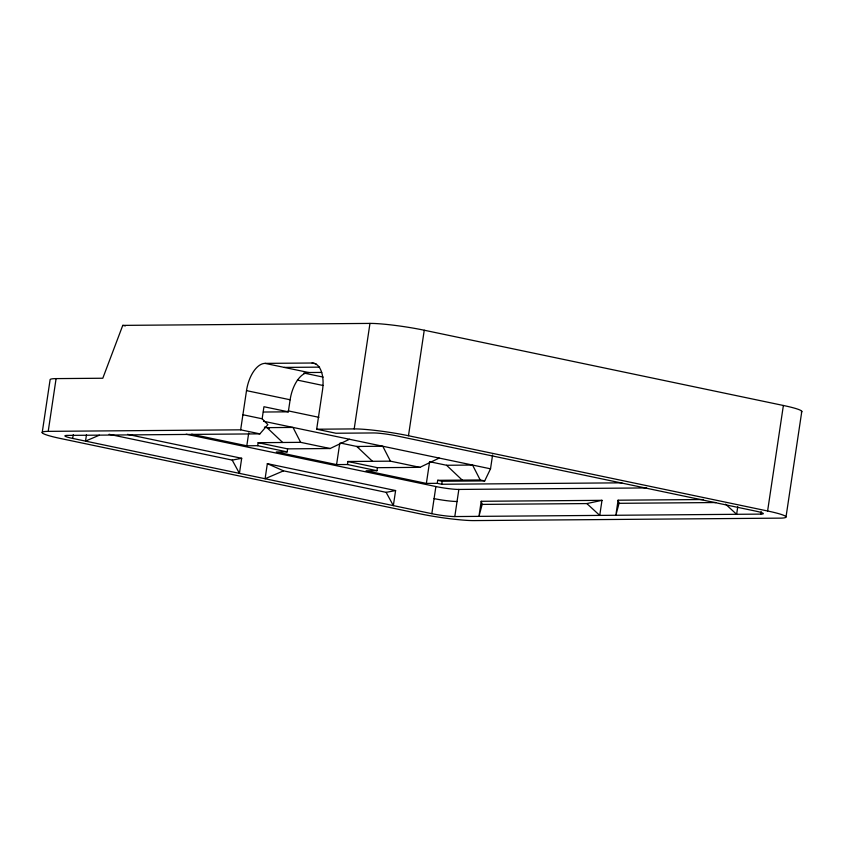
<?xml version="1.0" encoding="UTF-8"?>
<svg xmlns="http://www.w3.org/2000/svg" width="844" height="844" viewBox="0 0 844 844"><rect width="100%" height="100%" fill="white"/><g stroke="black" fill="none" stroke-linecap="round" stroke-linejoin="round"><path stroke-width="1.27" d="M42.2 432.634L50.081 379.874A39.805 3.819 8.5 0 1 56.094 378.608L102.799 378.239L122.76 325.383L369.967 323.41A39.805 3.819 8.5 0 1 424.247 330.226L783.38 405.479A39.805 3.819 8.5 0 1 801.262 412.041M48.214 431.358L240.656 429.828L246.511 390.635A27.557 14.253 -78.2 0 1 265.069 363.384L312.09 363.015A27.557 14.253 -78.2 0 1 322.524 390.023L316.669 429.216L354.195 428.91A39.805 3.819 8.5 0 1 408.475 435.736L767.607 510.989A39.805 3.819 8.5 0 1 780.025 518.142L474.033 520.59A39.805 3.819 8.5 0 1 419.753 513.774L60.62 438.521A39.805 3.819 8.5 0 1 48.214 431.358L56.094 378.608M761.161 511.601L760.782 514.112L454.8 516.56A16.838 1.614 8.5 0 1 431.833 513.679L72.7 438.426L73.27 434.649M86.468 434.829L85.529 441.106L99.349 435.188M127.539 434.365L241.69 458.292L239.443 473.357L232.216 460.096L109.087 434.291M191.651 434.227L246.807 445.79L248.716 432.972M246.807 445.79L257.673 445.695L258.127 442.689L300.643 442.34L330.141 448.523L349.437 439.26M72.7 438.426A16.838 1.614 8.5 0 1 67.446 435.398L259.899 433.858L267.886 424.648L262.146 418.782L263.95 406.724L288.321 411.83L290.125 399.771A27.557 14.253 -78.2 0 1 308.672 372.521L321.733 372.426M395.604 490.543L267.348 463.662L265.09 478.738L283.521 470.846L386.13 492.347L395.604 490.543L393.357 505.619L386.13 492.347M439.218 458.07L419.922 467.344L377.405 467.681L376.962 470.699L347.454 464.517L336.587 464.601L276.304 451.973L287.171 451.878L287.625 448.871L330.141 448.523M336.587 464.601L339.647 444.102M347.454 464.517L347.907 461.499L390.424 461.162L419.922 467.344M354.195 428.91L369.967 323.41M408.475 435.736L424.247 330.226M376.962 470.699L366.085 470.783L426.368 483.412L429.628 461.636M431.833 513.679L435.884 486.545L186.165 434.217M426.368 483.412L437.245 483.327L437.688 480.31L480.204 479.972L484.699 480.911L490.522 468.821L492.59 455M437.245 483.327L441.728 484.266L442.182 481.249L484.699 480.911M454.8 516.56L458.851 489.436L646.641 487.927M481.207 501.294L478.949 516.37L482.167 504.406L481.207 501.294L601.994 500.334L599.736 515.399L586.844 503.573L482.167 504.406M618.093 500.207L615.846 515.273L619.053 503.319L618.093 500.207L703.432 499.521M737.751 506.769L736.622 514.312L725.576 504.163M767.607 510.989L783.38 405.479M786.028 516.876L801.8 411.366M586.844 503.573L601.994 500.334M232.216 460.096L241.69 458.292M284.301 367.414L319.57 367.14M263.37 412.03L288.321 411.83M429.881 461.773L446.56 465.266L472.566 465.055L480.204 479.972M441.728 484.266L621.88 482.831M619.053 503.319L715.881 502.539M312.09 363.015L315.941 363.817M122.76 325.383L125.345 325.921M265.069 363.384L308.672 372.521M303.84 373.048L323.168 377.099M297.404 380.106L323.157 385.508M246.511 390.635L290.125 399.771M288.068 410.849L318.969 417.326M316.669 429.216L335.912 433.246L373.438 432.951A16.838 1.614 8.5 0 1 396.406 435.831L755.528 511.084A16.838 1.614 8.5 0 1 760.782 514.112M242.914 414.752L262.146 418.782M263.507 421.251L490.522 468.821M264.425 427.106L269.447 428.151M340.1 442.963L359.227 446.972M240.656 429.828L259.899 433.858M258.127 442.689L287.625 448.871M347.907 461.499L377.405 467.681M437.688 480.31L442.182 481.249M257.673 445.695L287.171 451.878M267.348 463.662L283.521 470.846M446.56 465.266L462.248 480.12M372.468 461.299L356.78 446.455L382.786 446.244L390.424 461.162M282.687 442.488L266.989 427.644L293.005 427.433L300.643 442.34M458.851 489.436A16.838 1.614 8.5 0 1 435.884 486.545M457.047 501.494A16.838 1.614 8.5 0 1 434.08 498.604"/></g></svg>
